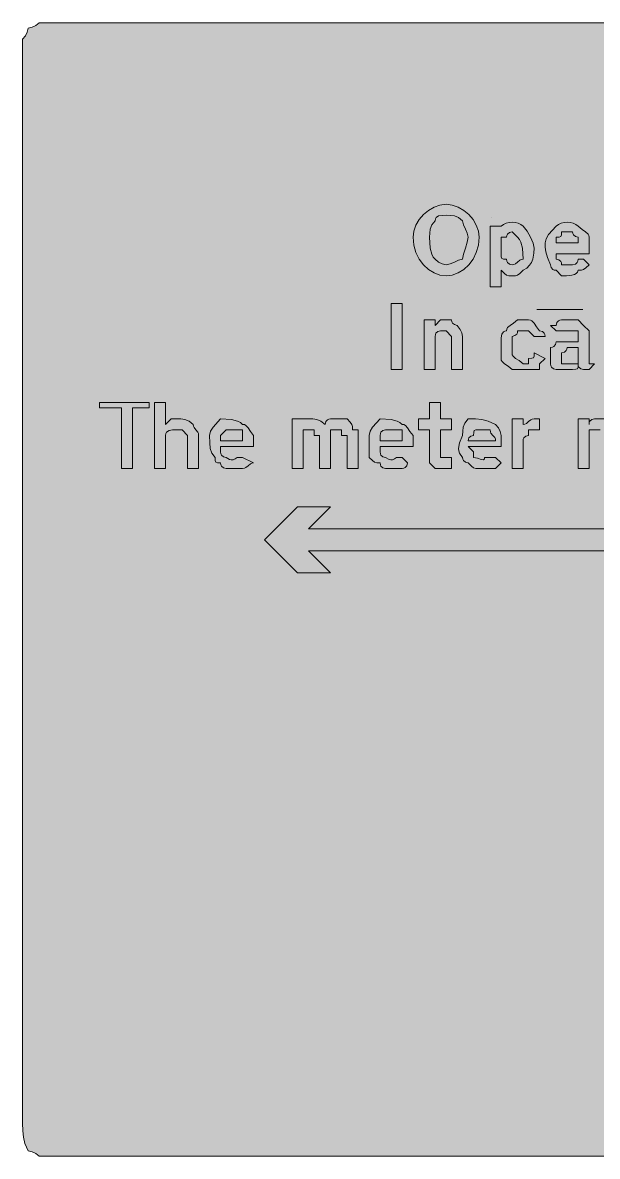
# Model space of a CAD drawing. Header units: metres. Extents: x 10 to 558, y 12 to 259.
# Drawn here: x 9.8 to 135.2, y 11.5 to 258.7 of the extents above; entities that cross this region are included whole.
import ezdxf

# ---------------------------------------------------------------- set-up
doc = ezdxf.new("R2010")
doc.units = ezdxf.units.M
for name, color, linetype, true_color in [('FILL_FIREBRICK_C36B00', 7, 'Continuous', 0xc36b00), ('FILL_WHITE_FFFFFF', 7, 'Continuous', 0xffffff), ('STROKE_WHITE_FFFFFF', 7, 'Continuous', 0xffffff)]:
    doc.layers.add(name, color=color, linetype=linetype, true_color=true_color)

msp = doc.modelspace()

# ---------------------------------------------------------------- hatches: boundary and pattern name
at = {"layer": 'FILL_FIREBRICK_C36B00', "true_color": 0xc36b00}
h = msp.add_hatch(color=7, dxfattribs=at)
h.dxf.hatch_style = 1
h.paths.add_polyline_path([(552.54, 258.7), (553.8, 258.57), (554.83, 258.21), (555.75, 257.52), (557.14, 255.91), (557.56, 255.2), (557.85, 254.52), (558.11, 253.13), (558.15, 251.52), (558.15, 18.72), (558.15, 15.12), (557.75, 15.07), (557.44, 14.91), (556.95, 14.37), (556.46, 13.6), (555.75, 12.72), (554.83, 12.03), (553.8, 11.67), (552.54, 11.54), (550.95, 11.52), (16.95, 11.52), (13.35, 11.52), (12.6, 12.12), (11.83, 12.53), (10.95, 12.72), (10.26, 14.33), (9.9, 15.72), (9.77, 17.11), (9.75, 18.72), (9.75, 251.52), (9.75, 255.12), (10.35, 255.87), (10.76, 256.64), (10.95, 257.52), (11.83, 257.71), (12.6, 258.12), (13.35, 258.72), (16.95, 258.72), (550.95, 258.72), (552.54, 258.7)])
at = {"layer": 'FILL_WHITE_FFFFFF', "true_color": 0xffffff}
h = msp.add_hatch(color=7, dxfattribs=at)
h.dxf.hatch_style = 1
h.paths.add_polyline_path([(104.79, 218.5), (106.01, 217.79), (107.1, 216.87), (108.02, 215.78), (108.73, 214.56), (109.19, 213.26), (109.35, 211.92), (109.19, 210.18), (108.73, 208.58), (108.02, 207.15), (107.1, 205.92), (106.01, 204.91), (104.79, 204.16), (103.49, 203.68), (102.15, 203.52), (100.81, 203.68), (99.51, 204.16), (98.29, 204.91), (97.2, 205.92), (96.28, 207.15), (95.57, 208.58), (95.11, 210.18), (94.95, 211.92), (95.11, 213.26), (95.57, 214.56), (96.28, 215.78), (97.2, 216.87), (98.29, 217.79), (99.51, 218.5), (100.81, 218.96), (102.15, 219.12), (103.49, 218.96), (104.79, 218.5)])
h.paths.add_polyline_path([(100.5, 216.57), (99.96, 216.21), (99.8, 215.92), (99.75, 215.52), (99.06, 214.62), (98.7, 213.72), (98.57, 212.82), (98.55, 211.92), (98.7, 209.52), (99.06, 208.21), (99.35, 207.62), (99.75, 207.12), (100.5, 206.52), (101.27, 206.11), (102.15, 205.92), (103.05, 206.11), (103.95, 206.52), (104.85, 206.93), (105.75, 207.12), (105.94, 208.21), (106.35, 209.52), (106.76, 210.83), (106.95, 211.92), (106.76, 212.82), (106.35, 213.72), (105.94, 214.62), (105.75, 215.52), (104.85, 216.21), (103.95, 216.57), (103.05, 216.7), (102.15, 216.72), (101.27, 216.7), (100.5, 216.57)], flags=16)
h = msp.add_hatch(color=7, dxfattribs=at)
h.dxf.hatch_style = 1
h.paths.add_polyline_path([(115.24, 214.99), (115.88, 215.16), (116.55, 215.22), (117.22, 215.16), (117.86, 214.99), (118.45, 214.71), (118.95, 214.32), (119.83, 213.23), (120.6, 211.92), (121.14, 210.61), (121.35, 209.52), (121.31, 208.43), (121.05, 207.12), (120.76, 206.45), (120.34, 205.81), (119.74, 205.22), (118.95, 204.72), (118.24, 204.03), (117.75, 203.67), (117.26, 203.54), (116.55, 203.52), (115.84, 203.54), (115.35, 203.67), (114.86, 204.03), (114.15, 204.72), (114.15, 201.12), (111.75, 201.12), (111.75, 214.32), (114.15, 214.32), (114.65, 214.71), (115.24, 214.99)])
h.paths.add_polyline_path([(114.15, 208.32), (114.17, 207.63), (114.3, 207.27), (114.66, 207.14), (115.35, 207.12), (115.4, 206.72), (115.54, 206.43), (115.95, 206.07), (116.55, 205.92), (116.95, 205.97), (117.26, 206.11), (117.75, 206.52), (118.24, 206.93), (118.55, 207.07), (118.95, 207.12), (118.8, 209.52), (118.44, 210.83), (118.15, 211.42), (117.75, 211.92), (116.55, 213.12), (115.95, 212.97), (115.54, 212.61), (115.4, 212.32), (115.35, 211.92), (114.15, 211.92), (114.15, 210.72), (114.15, 208.32)], flags=16)
h = msp.add_hatch(color=7, dxfattribs=at)
h.dxf.hatch_style = 1
h.paths.add_polyline_path([(125.75, 204.77), (125.46, 204.91), (125.1, 205.32), (124.95, 205.92), (124.26, 207.51), (123.9, 208.77), (123.77, 209.8), (123.75, 210.72), (123.96, 211.62), (124.5, 212.52), (126.15, 214.32), (126.65, 214.71), (127.24, 214.99), (127.88, 215.16), (128.55, 215.22), (129.22, 215.16), (129.86, 214.99), (130.45, 214.71), (130.95, 214.32), (131.83, 213.61), (132.6, 213.12), (133.14, 212.63), (133.3, 212.32), (133.35, 211.92), (133.35, 208.32), (126.15, 208.32), (126.15, 207.12), (126.75, 206.97), (127.16, 206.61), (127.3, 206.32), (127.35, 205.92), (129.75, 205.92), (130.35, 206.07), (130.76, 206.43), (130.9, 206.72), (130.95, 207.12), (132.15, 207.12), (133.35, 205.92), (132.64, 205.23), (132.15, 204.87), (131.66, 204.74), (130.95, 204.72), (130.84, 204.32), (130.56, 204.03), (130.13, 203.81), (129.6, 203.67), (128.42, 203.54), (127.35, 203.52), (126.15, 204.72), (125.75, 204.77)])
h.paths.add_polyline_path([(130.95, 211.92), (130.35, 212.07), (129.94, 212.43), (129.8, 212.72), (129.75, 213.12), (127.35, 213.12), (127.33, 212.43), (127.2, 212.07), (126.84, 211.94), (126.15, 211.92), (126.15, 210.72), (130.95, 210.72), (130.95, 211.92)], flags=16)
h = msp.add_hatch(color=7, dxfattribs=at)
h.dxf.hatch_style = 1
h.paths.add_polyline_path([(92.55, 197.52), (92.55, 183.12), (90.15, 183.12), (90.15, 197.52), (92.55, 197.52)])
h = msp.add_hatch(color=7, dxfattribs=at)
h.dxf.hatch_style = 1
h.paths.add_polyline_path([(100.35, 191.37), (99.94, 191.01), (99.8, 190.72), (99.75, 190.32), (99.75, 189.12), (99.75, 183.12), (97.35, 183.12), (97.35, 193.92), (99.75, 193.92), (99.75, 192.72), (100.95, 193.92), (103.35, 193.92), (103.4, 193.52), (103.54, 193.23), (103.95, 192.87), (104.55, 192.72), (105.24, 191.84), (105.6, 191.07), (105.75, 190.32), (105.75, 183.12), (103.35, 183.12), (103.35, 190.32), (102.15, 191.52), (100.95, 191.52), (100.35, 191.37)])
h = msp.add_hatch(color=7, dxfattribs=at)
h.dxf.hatch_style = 1
h.paths.add_polyline_path([(120.15, 184.32), (120.15, 185.52), (120.84, 185.54), (121.2, 185.67), (121.33, 186.03), (121.35, 186.72), (123.75, 185.52), (122.55, 184.32), (122.55, 183.12), (121.35, 183.12), (118.95, 183.12), (116.55, 183.12), (115.67, 183.83), (114.9, 184.32), (114.36, 184.81), (114.2, 185.12), (114.15, 185.52), (114.15, 189.12), (114.17, 190), (114.3, 190.77), (114.66, 191.31), (114.95, 191.47), (115.35, 191.52), (115.4, 191.92), (115.56, 192.23), (116.1, 192.72), (116.87, 193.21), (117.75, 193.92), (120.15, 193.92), (120.55, 193.87), (120.86, 193.71), (121.35, 193.17), (121.84, 192.4), (122.55, 191.52), (123.15, 191.37), (123.56, 191.01), (123.7, 190.72), (123.75, 190.32), (121.35, 190.32), (120.15, 191.52), (117.75, 191.52), (117.7, 191.12), (117.56, 190.83), (117.15, 190.47), (116.55, 190.32), (116.55, 186.72), (116.6, 186.32), (116.76, 186.01), (117.3, 185.52), (118.07, 185.03), (118.95, 184.32), (120.15, 184.32)])
h = msp.add_hatch(color=7, dxfattribs=at)
h.dxf.hatch_style = 1
h.paths.add_polyline_path([(130.8, 183.27), (130.44, 183.14), (129.75, 183.12), (128.55, 183.12), (126.15, 183.12), (125.55, 183.27), (125.14, 183.63), (125, 183.92), (124.95, 184.32), (124.95, 185.52), (124.95, 187.92), (125.35, 187.97), (125.64, 188.11), (126, 188.52), (126.15, 189.12), (128.55, 189.12), (129.75, 189.12), (130.95, 189.12), (130.95, 190.32), (130.95, 191.52), (129.75, 191.52), (128.55, 191.52), (127.35, 191.52), (126.15, 191.52), (124.95, 192.72), (126.15, 192.72), (126.3, 193.32), (126.66, 193.73), (126.95, 193.87), (127.35, 193.92), (128.55, 193.92), (130.95, 193.92), (132.15, 192.72), (133.35, 191.52), (133.35, 189.12), (133.35, 185.52), (133.35, 184.32), (134.55, 184.32), (133.35, 183.12), (132.15, 183.12), (131.55, 183.27), (131.14, 183.63), (131, 183.92), (130.95, 184.32), (130.93, 183.63), (130.8, 183.27)])
h.paths.add_polyline_path([(130.95, 185.52), (130.95, 187.92), (129.75, 187.92), (128.55, 187.92), (128.5, 187.52), (128.36, 187.23), (127.95, 186.87), (127.35, 186.72), (127.35, 185.52), (127.35, 184.32), (128.55, 184.32), (129.75, 184.32), (130.95, 184.32), (130.95, 185.52)], flags=16)
h = msp.add_hatch(color=7, dxfattribs=at)
h.dxf.hatch_style = 1
h.paths.add_polyline_path([(37.35, 174.72), (33.75, 174.72), (33.75, 161.52), (31.35, 161.52), (31.35, 174.72), (26.55, 174.72), (26.55, 175.92), (37.35, 175.92), (37.35, 174.72)])
h = msp.add_hatch(color=7, dxfattribs=at)
h.dxf.hatch_style = 1
h.paths.add_polyline_path([(40.95, 175.92), (40.95, 171.12), (42.15, 172.32), (43.35, 172.32), (44.25, 172.3), (45.15, 172.17), (46.05, 171.81), (46.95, 171.12), (47, 170.72), (47.14, 170.41), (47.55, 169.92), (47.96, 169.43), (48.1, 169.12), (48.15, 168.72), (48.15, 167.52), (48.15, 161.52), (45.75, 161.52), (45.75, 168.72), (44.55, 169.92), (43.35, 169.92), (42.47, 169.9), (41.7, 169.77), (41.16, 169.41), (41, 169.12), (40.95, 168.72), (40.95, 161.52), (38.55, 161.52), (38.55, 175.92), (40.95, 175.92)])
h = msp.add_hatch(color=7, dxfattribs=at)
h.dxf.hatch_style = 1
h.paths.add_polyline_path([(102.15, 163.92), (103.35, 163.92), (103.35, 161.52), (99.75, 161.52), (98.55, 162.72), (98.55, 163.92), (98.55, 169.92), (96.15, 169.92), (96.15, 172.32), (98.55, 172.32), (98.55, 175.92), (100.95, 175.92), (100.95, 172.32), (103.35, 172.32), (103.35, 169.92), (100.95, 169.92), (100.95, 163.92), (102.15, 163.92)])
h = msp.add_hatch(color=7, dxfattribs=at)
h.dxf.hatch_style = 1
h.paths.add_polyline_path([(53.14, 162.03), (53, 162.32), (52.95, 162.72), (52.26, 162.74), (51.9, 162.87), (51.77, 163.23), (51.75, 163.92), (51.06, 164.84), (50.7, 165.87), (50.57, 167.13), (50.55, 168.72), (50.76, 169.62), (51.3, 170.52), (52.95, 172.32), (55.35, 172.17), (56.66, 171.81), (57.25, 171.52), (57.75, 171.12), (58.15, 171.07), (58.46, 170.91), (58.95, 170.37), (59.44, 169.6), (60.15, 168.72), (60.15, 166.32), (52.95, 166.32), (52.95, 165.12), (53, 164.72), (53.14, 164.43), (53.55, 164.07), (54.15, 163.92), (54.9, 163.47), (55.26, 163.39), (55.67, 163.41), (56.1, 163.58), (56.55, 163.92), (57.75, 163.92), (60.15, 162.72), (59.75, 162.67), (59.44, 162.53), (58.95, 162.12), (58.46, 161.71), (58.15, 161.57), (57.75, 161.52), (54.15, 161.52), (53.55, 161.67), (53.14, 162.03)])
h.paths.add_polyline_path([(57.75, 169.92), (56.55, 169.92), (54.15, 169.92), (52.95, 168.72), (52.95, 167.52), (57.75, 167.52), (57.75, 169.92)], flags=16)
h = msp.add_hatch(color=7, dxfattribs=at)
h.dxf.hatch_style = 1
h.paths.add_polyline_path([(73.05, 172.3), (73.95, 172.17), (74.85, 171.81), (75.75, 171.12), (75.9, 171.72), (76.26, 172.13), (76.55, 172.27), (76.95, 172.32), (78.15, 172.32), (80.55, 172.32), (81.24, 171.61), (81.6, 171.12), (81.73, 170.63), (81.75, 169.92), (82.95, 169.92), (82.95, 168.72), (82.95, 161.52), (80.55, 161.52), (80.55, 168.72), (79.35, 168.72), (79.35, 169.92), (78.15, 169.92), (76.95, 169.92), (76.95, 168.72), (76.95, 161.52), (74.55, 161.52), (74.55, 168.72), (73.35, 168.72), (73.35, 169.92), (72.15, 169.92), (70.95, 169.92), (70.95, 168.72), (70.95, 161.52), (68.55, 161.52), (68.55, 172.32), (70.95, 172.32), (72.15, 172.32), (73.05, 172.3)])
h = msp.add_hatch(color=7, dxfattribs=at)
h.dxf.hatch_style = 1
h.paths.add_polyline_path([(87.94, 162.03), (87.8, 162.32), (87.75, 162.72), (87.04, 162.74), (86.55, 162.87), (86.06, 163.23), (85.35, 163.92), (85.35, 168.72), (85.56, 169.62), (86.1, 170.52), (87.75, 172.32), (90.15, 172.17), (91.46, 171.81), (92.05, 171.52), (92.55, 171.12), (92.95, 171.07), (93.26, 170.91), (93.75, 170.37), (94.24, 169.6), (94.95, 168.72), (94.95, 166.32), (87.75, 166.32), (87.75, 165.12), (87.8, 164.72), (87.94, 164.43), (88.35, 164.07), (88.95, 163.92), (89.7, 163.47), (90.06, 163.39), (90.47, 163.41), (90.9, 163.58), (91.35, 163.92), (92.55, 163.92), (93.75, 162.72), (93.6, 162.12), (93.24, 161.71), (92.95, 161.57), (92.55, 161.52), (88.95, 161.52), (88.35, 161.67), (87.94, 162.03)])
h.paths.add_polyline_path([(92.55, 169.92), (91.35, 169.92), (88.95, 169.92), (88.35, 169.77), (87.94, 169.41), (87.8, 169.12), (87.75, 168.72), (87.75, 167.52), (92.55, 167.52), (92.55, 169.92)], flags=16)
h = msp.add_hatch(color=7, dxfattribs=at)
h.dxf.hatch_style = 1
h.paths.add_polyline_path([(108.15, 161.67), (107.66, 162.03), (106.95, 162.72), (106.35, 162.87), (105.94, 163.23), (105.8, 163.52), (105.75, 163.92), (105.07, 164.84), (104.91, 165.33), (104.85, 165.87), (105.07, 167.13), (105.75, 168.72), (105.77, 169.62), (105.9, 170.52), (106.26, 171.42), (106.95, 172.32), (108.56, 172.3), (109.95, 172.17), (111.34, 171.81), (112.95, 171.12), (113.55, 170.37), (113.96, 169.6), (114.15, 168.72), (114.15, 166.32), (106.95, 166.32), (108.15, 165.12), (108.15, 163.92), (109.03, 163.75), (109.8, 163.47), (110.34, 163.41), (110.5, 163.58), (110.55, 163.92), (112.95, 163.92), (114.15, 162.72), (112.95, 161.52), (109.35, 161.52), (108.64, 161.54), (108.15, 161.67)])
h.paths.add_polyline_path([(112.9, 167.92), (112.76, 168.23), (112.35, 168.72), (111.94, 169.21), (111.8, 169.52), (111.75, 169.92), (110.55, 169.92), (109.35, 169.92), (108.66, 169.9), (108.3, 169.77), (108.17, 169.41), (108.15, 168.72), (107.55, 168.57), (107.14, 168.21), (107, 167.92), (106.95, 167.52), (112.95, 167.52), (112.9, 167.92)], flags=16)
h = msp.add_hatch(color=7, dxfattribs=at)
h.dxf.hatch_style = 1
h.paths.add_polyline_path([(119.35, 171.17), (119.66, 171.31), (120.15, 171.72), (120.64, 172.13), (120.95, 172.27), (121.35, 172.32), (122.55, 172.32), (122.55, 169.92), (120.15, 169.92), (120.15, 168.72), (119.55, 168.57), (119.14, 168.21), (119, 167.92), (118.95, 167.52), (118.95, 161.52), (116.55, 161.52), (116.55, 172.32), (118.95, 172.32), (118.95, 171.12), (119.35, 171.17)])
h = msp.add_hatch(color=7, dxfattribs=at)
h.dxf.hatch_style = 1
h.paths.add_polyline_path([(133.35, 169.92), (133.35, 168.72), (133.35, 161.52), (130.95, 161.52), (130.95, 172.32), (133.35, 172.32), (133.35, 171.12), (133.4, 171.52), (133.54, 171.81), (133.95, 172.17), (134.55, 172.32), (136.95, 172.32), (138.15, 171.12), (138.84, 170.41), (139.2, 169.92), (139.33, 169.43), (139.35, 168.72), (139.35, 161.52), (136.95, 161.52), (136.95, 168.72), (136.8, 169.32), (136.44, 169.73), (136.15, 169.87), (135.75, 169.92), (134.55, 169.92), (133.35, 169.92)])
h = msp.add_hatch(color=7, dxfattribs=at)
h.dxf.hatch_style = 1
h.paths.add_polyline_path([(76.95, 138.72), (69.75, 138.72), (62.55, 145.92), (69.75, 153.12), (76.95, 153.12), (72.15, 148.32), (505.35, 148.32), (505.35, 143.52), (72.15, 143.52), (76.95, 138.72)])

# ---------------------------------------------------------------- linework, layer by layer
at = {"layer": 'FILL_FIREBRICK_C36B00', "lineweight": 0, "true_color": 0xc36b00}
msp.add_lwpolyline([(550.95, 11.52), (16.95, 11.52), (13.35, 11.52), (12.6, 12.12), (11.83, 12.53), (10.95, 12.72), (10.26, 14.33), (9.9, 15.72), (9.77, 17.11), (9.75, 18.72), (9.75, 251.52), (9.75, 255.12), (10.35, 255.87), (10.76, 256.64), (10.95, 257.52), (11.83, 257.71), (12.6, 258.12), (13.35, 258.72), (16.95, 258.72), (550.95, 258.72)], dxfattribs=at)
at = {"layer": 'FILL_WHITE_FFFFFF', "lineweight": 0, "true_color": 0xffffff}
for points in [[(104.79, 218.5), (106.01, 217.79), (107.1, 216.87), (108.02, 215.78), (108.73, 214.56), (109.19, 213.26), (109.35, 211.92), (109.19, 210.18), (108.73, 208.58), (108.02, 207.15), (107.1, 205.92), (106.01, 204.91), (104.79, 204.16), (103.49, 203.68), (102.15, 203.52), (100.81, 203.68), (99.51, 204.16), (98.29, 204.91), (97.2, 205.92), (96.28, 207.15), (95.57, 208.58), (95.11, 210.18), (94.95, 211.92), (95.11, 213.26), (95.57, 214.56), (96.28, 215.78), (97.2, 216.87), (98.29, 217.79), (99.51, 218.5), (100.81, 218.96), (102.15, 219.12), (103.49, 218.96)], [(100.5, 216.57), (99.96, 216.21), (99.8, 215.92), (99.75, 215.52), (99.06, 214.62), (98.7, 213.72), (98.57, 212.82), (98.55, 211.92), (98.7, 209.52), (99.06, 208.21), (99.35, 207.62), (99.75, 207.12), (100.5, 206.52), (101.27, 206.11), (102.15, 205.92), (103.05, 206.11), (103.95, 206.52), (104.85, 206.93), (105.75, 207.12), (105.94, 208.21), (106.35, 209.52), (106.76, 210.83), (106.95, 211.92), (106.76, 212.82), (106.35, 213.72), (105.94, 214.62), (105.75, 215.52), (104.85, 216.21), (103.95, 216.57), (103.05, 216.7), (102.15, 216.72), (101.27, 216.7)], [(115.24, 214.99), (115.88, 215.16), (116.55, 215.22), (117.22, 215.16), (117.86, 214.99), (118.45, 214.71), (118.95, 214.32), (119.83, 213.23), (120.6, 211.92), (121.14, 210.61), (121.35, 209.52), (121.31, 208.43), (121.05, 207.12), (120.76, 206.45), (120.34, 205.81), (119.74, 205.22), (118.95, 204.72), (118.24, 204.03), (117.75, 203.67), (117.26, 203.54), (116.55, 203.52), (115.84, 203.54), (115.35, 203.67), (114.86, 204.03), (114.15, 204.72), (114.15, 201.12), (111.75, 201.12), (111.75, 214.32), (114.15, 214.32), (114.65, 214.71)], [(125.75, 204.77), (125.46, 204.91), (125.1, 205.32), (124.95, 205.92), (124.26, 207.51), (123.9, 208.77), (123.77, 209.8), (123.75, 210.72), (123.96, 211.62), (124.5, 212.52), (126.15, 214.32), (126.65, 214.71), (127.24, 214.99), (127.88, 215.16), (128.55, 215.22), (129.22, 215.16), (129.86, 214.99), (130.45, 214.71), (130.95, 214.32), (131.83, 213.61), (132.6, 213.12), (133.14, 212.63), (133.3, 212.32), (133.35, 211.92), (133.35, 208.32), (126.15, 208.32), (126.15, 207.12), (126.75, 206.97), (127.16, 206.61), (127.3, 206.32), (127.35, 205.92), (129.75, 205.92), (130.35, 206.07), (130.76, 206.43), (130.9, 206.72), (130.95, 207.12), (132.15, 207.12), (133.35, 205.92), (132.64, 205.23), (132.15, 204.87), (131.66, 204.74), (130.95, 204.72), (130.84, 204.32), (130.56, 204.03), (130.13, 203.81), (129.6, 203.67), (128.42, 203.54), (127.35, 203.52), (126.15, 204.72)], [(114.15, 208.32), (114.17, 207.63), (114.3, 207.27), (114.66, 207.14), (115.35, 207.12), (115.4, 206.72), (115.54, 206.43), (115.95, 206.07), (116.55, 205.92), (116.95, 205.97), (117.26, 206.11), (117.75, 206.52), (118.24, 206.93), (118.55, 207.07), (118.95, 207.12), (118.8, 209.52), (118.44, 210.83), (118.15, 211.42), (117.75, 211.92), (116.55, 213.12), (115.95, 212.97), (115.54, 212.61), (115.4, 212.32), (115.35, 211.92), (114.15, 211.92), (114.15, 210.72)], [(130.95, 211.92), (130.35, 212.07), (129.94, 212.43), (129.8, 212.72), (129.75, 213.12), (127.35, 213.12), (127.33, 212.43), (127.2, 212.07), (126.84, 211.94), (126.15, 211.92), (126.15, 210.72), (130.95, 210.72)], [(92.55, 197.52), (92.55, 183.12), (90.15, 183.12), (90.15, 197.52)], [(100.35, 191.37), (99.94, 191.01), (99.8, 190.72), (99.75, 190.32), (99.75, 189.12), (99.75, 183.12), (97.35, 183.12), (97.35, 193.92), (99.75, 193.92), (99.75, 192.72), (100.95, 193.92), (103.35, 193.92), (103.4, 193.52), (103.54, 193.23), (103.95, 192.87), (104.55, 192.72), (105.24, 191.84), (105.6, 191.07), (105.75, 190.32), (105.75, 183.12), (103.35, 183.12), (103.35, 190.32), (102.15, 191.52), (100.95, 191.52)], [(120.15, 184.32), (120.15, 185.52), (120.84, 185.54), (121.2, 185.67), (121.33, 186.03), (121.35, 186.72), (123.75, 185.52), (122.55, 184.32), (122.55, 183.12), (121.35, 183.12), (118.95, 183.12), (116.55, 183.12), (115.67, 183.83), (114.9, 184.32), (114.36, 184.81), (114.2, 185.12), (114.15, 185.52), (114.15, 189.12), (114.17, 190), (114.3, 190.77), (114.66, 191.31), (114.95, 191.47), (115.35, 191.52), (115.4, 191.92), (115.56, 192.23), (116.1, 192.72), (116.87, 193.21), (117.75, 193.92), (120.15, 193.92), (120.55, 193.87), (120.86, 193.71), (121.35, 193.17), (121.84, 192.4), (122.55, 191.52), (123.15, 191.37), (123.56, 191.01), (123.7, 190.72), (123.75, 190.32), (121.35, 190.32), (120.15, 191.52), (117.75, 191.52), (117.7, 191.12), (117.56, 190.83), (117.15, 190.47), (116.55, 190.32), (116.55, 186.72), (116.6, 186.32), (116.76, 186.01), (117.3, 185.52), (118.07, 185.03), (118.95, 184.32)], [(130.8, 183.27), (130.44, 183.14), (129.75, 183.12), (128.55, 183.12), (126.15, 183.12), (125.55, 183.27), (125.14, 183.63), (125, 183.92), (124.95, 184.32), (124.95, 185.52), (124.95, 187.92), (125.35, 187.97), (125.64, 188.11), (126, 188.52), (126.15, 189.12), (128.55, 189.12), (129.75, 189.12), (130.95, 189.12), (130.95, 190.32), (130.95, 191.52), (129.75, 191.52), (128.55, 191.52), (127.35, 191.52), (126.15, 191.52), (124.95, 192.72), (126.15, 192.72), (126.3, 193.32), (126.66, 193.73), (126.95, 193.87), (127.35, 193.92), (128.55, 193.92), (130.95, 193.92), (132.15, 192.72), (133.35, 191.52), (133.35, 189.12), (133.35, 185.52), (133.35, 184.32), (134.55, 184.32), (133.35, 183.12), (132.15, 183.12), (131.55, 183.27), (131.14, 183.63), (131, 183.92), (130.95, 184.32), (130.93, 183.63)], [(130.95, 185.52), (130.95, 187.92), (129.75, 187.92), (128.55, 187.92), (128.5, 187.52), (128.36, 187.23), (127.95, 186.87), (127.35, 186.72), (127.35, 185.52), (127.35, 184.32), (128.55, 184.32), (129.75, 184.32), (130.95, 184.32)], [(37.35, 174.72), (33.75, 174.72), (33.75, 161.52), (31.35, 161.52), (31.35, 174.72), (26.55, 174.72), (26.55, 175.92), (37.35, 175.92)], [(40.95, 175.92), (40.95, 171.12), (42.15, 172.32), (43.35, 172.32), (44.25, 172.3), (45.15, 172.17), (46.05, 171.81), (46.95, 171.12), (47, 170.72), (47.14, 170.41), (47.55, 169.92), (47.96, 169.43), (48.1, 169.12), (48.15, 168.72), (48.15, 167.52), (48.15, 161.52), (45.75, 161.52), (45.75, 168.72), (44.55, 169.92), (43.35, 169.92), (42.47, 169.9), (41.7, 169.77), (41.16, 169.41), (41, 169.12), (40.95, 168.72), (40.95, 161.52), (38.55, 161.52), (38.55, 175.92)], [(102.15, 163.92), (103.35, 163.92), (103.35, 161.52), (99.75, 161.52), (98.55, 162.72), (98.55, 163.92), (98.55, 169.92), (96.15, 169.92), (96.15, 172.32), (98.55, 172.32), (98.55, 175.92), (100.95, 175.92), (100.95, 172.32), (103.35, 172.32), (103.35, 169.92), (100.95, 169.92), (100.95, 163.92)], [(53.14, 162.03), (53, 162.32), (52.95, 162.72), (52.26, 162.74), (51.9, 162.87), (51.77, 163.23), (51.75, 163.92), (51.06, 164.84), (50.7, 165.87), (50.57, 167.13), (50.55, 168.72), (50.76, 169.62), (51.3, 170.52), (52.95, 172.32), (55.35, 172.17), (56.66, 171.81), (57.25, 171.52), (57.75, 171.12), (58.15, 171.07), (58.46, 170.91), (58.95, 170.37), (59.44, 169.6), (60.15, 168.72), (60.15, 166.32), (52.95, 166.32), (52.95, 165.12), (53, 164.72), (53.14, 164.43), (53.55, 164.07), (54.15, 163.92), (54.9, 163.47), (55.26, 163.39), (55.67, 163.41), (56.1, 163.58), (56.55, 163.92), (57.75, 163.92), (60.15, 162.72), (59.75, 162.67), (59.44, 162.53), (58.95, 162.12), (58.46, 161.71), (58.15, 161.57), (57.75, 161.52), (54.15, 161.52), (53.55, 161.67)], [(73.05, 172.3), (73.95, 172.17), (74.85, 171.81), (75.75, 171.12), (75.9, 171.72), (76.26, 172.13), (76.55, 172.27), (76.95, 172.32), (78.15, 172.32), (80.55, 172.32), (81.24, 171.61), (81.6, 171.12), (81.73, 170.63), (81.75, 169.92), (82.95, 169.92), (82.95, 168.72), (82.95, 161.52), (80.55, 161.52), (80.55, 168.72), (79.35, 168.72), (79.35, 169.92), (78.15, 169.92), (76.95, 169.92), (76.95, 168.72), (76.95, 161.52), (74.55, 161.52), (74.55, 168.72), (73.35, 168.72), (73.35, 169.92), (72.15, 169.92), (70.95, 169.92), (70.95, 168.72), (70.95, 161.52), (68.55, 161.52), (68.55, 172.32), (70.95, 172.32), (72.15, 172.32)], [(87.94, 162.03), (87.8, 162.32), (87.75, 162.72), (87.04, 162.74), (86.55, 162.87), (86.06, 163.23), (85.35, 163.92), (85.35, 168.72), (85.56, 169.62), (86.1, 170.52), (87.75, 172.32), (90.15, 172.17), (91.46, 171.81), (92.05, 171.52), (92.55, 171.12), (92.95, 171.07), (93.26, 170.91), (93.75, 170.37), (94.24, 169.6), (94.95, 168.72), (94.95, 166.32), (87.75, 166.32), (87.75, 165.12), (87.8, 164.72), (87.94, 164.43), (88.35, 164.07), (88.95, 163.92), (89.7, 163.47), (90.06, 163.39), (90.47, 163.41), (90.9, 163.58), (91.35, 163.92), (92.55, 163.92), (93.75, 162.72), (93.6, 162.12), (93.24, 161.71), (92.95, 161.57), (92.55, 161.52), (88.95, 161.52), (88.35, 161.67)], [(108.15, 161.67), (107.66, 162.03), (106.95, 162.72), (106.35, 162.87), (105.94, 163.23), (105.8, 163.52), (105.75, 163.92), (105.07, 164.84), (104.91, 165.33), (104.85, 165.87), (105.07, 167.13), (105.75, 168.72), (105.77, 169.62), (105.9, 170.52), (106.26, 171.42), (106.95, 172.32), (108.56, 172.3), (109.95, 172.17), (111.34, 171.81), (112.95, 171.12), (113.55, 170.37), (113.96, 169.6), (114.15, 168.72), (114.15, 166.32), (106.95, 166.32), (108.15, 165.12), (108.15, 163.92), (109.03, 163.75), (109.8, 163.47), (110.34, 163.41), (110.5, 163.58), (110.55, 163.92), (112.95, 163.92), (114.15, 162.72), (112.95, 161.52), (109.35, 161.52), (108.64, 161.54)], [(119.35, 171.17), (119.66, 171.31), (120.15, 171.72), (120.64, 172.13), (120.95, 172.27), (121.35, 172.32), (122.55, 172.32), (122.55, 169.92), (120.15, 169.92), (120.15, 168.72), (119.55, 168.57), (119.14, 168.21), (119, 167.92), (118.95, 167.52), (118.95, 161.52), (116.55, 161.52), (116.55, 172.32), (118.95, 172.32), (118.95, 171.12)], [(57.75, 169.92), (56.55, 169.92), (54.15, 169.92), (52.95, 168.72), (52.95, 167.52), (57.75, 167.52)], [(92.55, 169.92), (91.35, 169.92), (88.95, 169.92), (88.35, 169.77), (87.94, 169.41), (87.8, 169.12), (87.75, 168.72), (87.75, 167.52), (92.55, 167.52)], [(112.9, 167.92), (112.76, 168.23), (112.35, 168.72), (111.94, 169.21), (111.8, 169.52), (111.75, 169.92), (110.55, 169.92), (109.35, 169.92), (108.66, 169.9), (108.3, 169.77), (108.17, 169.41), (108.15, 168.72), (107.55, 168.57), (107.14, 168.21), (107, 167.92), (106.95, 167.52), (112.95, 167.52)], [(76.95, 138.72), (69.75, 138.72), (62.55, 145.92), (69.75, 153.12), (76.95, 153.12), (72.15, 148.32), (505.35, 148.32), (505.35, 143.52), (72.15, 143.52)]]:
    msp.add_lwpolyline(points, close=True, dxfattribs=at)
msp.add_lwpolyline([(135.75, 169.92), (134.55, 169.92), (133.35, 169.92), (133.35, 168.72), (133.35, 161.52), (130.95, 161.52), (130.95, 172.32), (133.35, 172.32), (133.35, 171.12), (133.4, 171.52), (133.54, 171.81), (133.95, 172.17), (134.55, 172.32), (136.95, 172.32)], dxfattribs=at)
at = {"layer": 'STROKE_WHITE_FFFFFF', "lineweight": 0, "true_color": 0xffffff}
for points in [[(111.95, 216.16), (111.95, 216.16)], [(111.95, 216.16), (111.95, 216.16)], [(121.95, 196.16), (131.95, 196.16)], [(121.95, 196.16), (121.95, 196.16)], [(121.95, 196.16), (121.95, 196.16)]]:
    msp.add_lwpolyline(points, dxfattribs=at)

doc.saveas('drawing.dxf')
